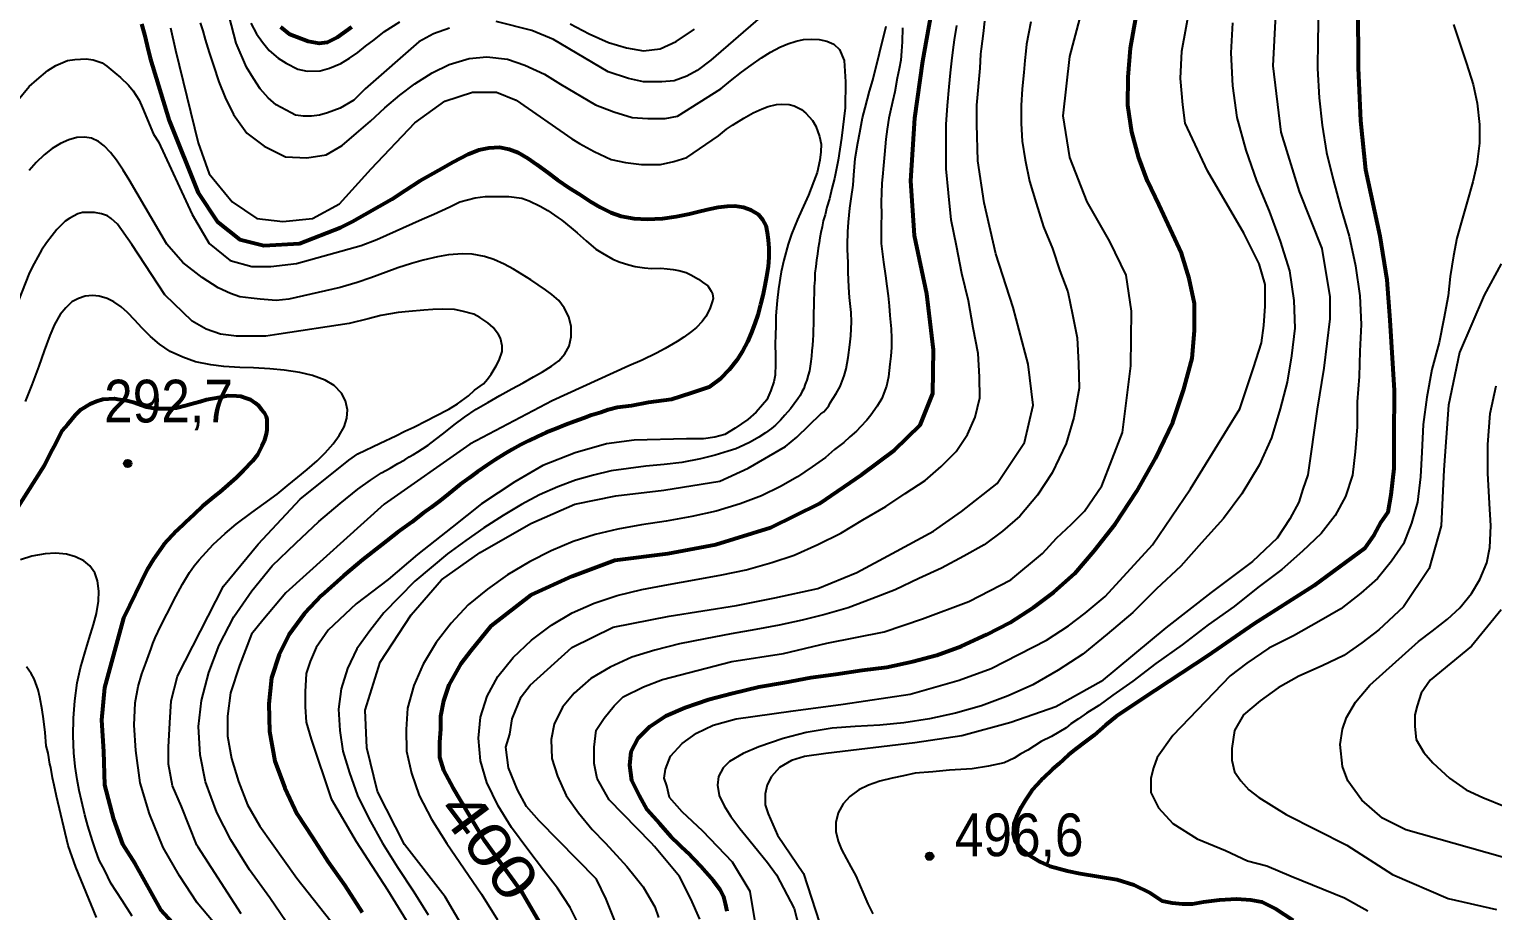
# Model space of a CAD drawing. Header units: metres. Extents: x 552626 to 559174, y 1843804 to 1852371.
# Drawn here: x 557524 to 558106, y 1845323 to 1845674 of the extents above; entities that cross this region are included whole.
import ezdxf
from ezdxf.enums import TextEntityAlignment as Align

# ---------------------------------------------------------------- set-up
doc = ezdxf.new("R2010")
doc.units = ezdxf.units.M
doc.header["$LTSCALE"] = 6.8
for name, color, linetype, lineweight in [('1', 7, 'Continuous', 25), ('2', 7, 'Continuous', 53), ('5', 7, 'Continuous', 25)]:
    doc.layers.add(name, color=color, linetype=linetype, lineweight=lineweight)
doc.layers.add('4', color=7, linetype='Continuous')

msp = doc.modelspace()

# ---------------------------------------------------------------- hatches: boundary and pattern name
at = {"layer": '5'}
for points in [[(557565.07, 1845501.34, 1), (557562.07, 1845501.34, 1)], [(557884.01, 1845345.1, 1), (557881.01, 1845345.1, 1)]]:
    msp.add_hatch(color=256, dxfattribs=at).paths.add_polyline_path(points)

# ---------------------------------------------------------------- linework, layer by layer
at = {"layer": '1'}
for points in [[(557813.7, 1845315.8), (557811.12, 1845331.1), (557804.09, 1845342.76), (557792.31, 1845355.08), (557784.12, 1845362.78), (557779, 1845368.43), (557777.98, 1845373.05), (557776.95, 1845376.13), (557777.46, 1845379.73), (557779.51, 1845384.86), (557784.12, 1845389.99), (557789.75, 1845394.1), (557796.41, 1845397.18), (557805.62, 1845399.75), (557827.3, 1845402.82), (557848.1, 1845405.64), (557874.74, 1845409.51), (557894.2, 1845415.15), (557907, 1845419.78), (557929.02, 1845431.07), (557937.72, 1845436.72), (557944.38, 1845441.86), (557952.33, 1845448.49), (557971.11, 1845468.93), (557986.26, 1845491.24), (558005.85, 1845523.08), (558011.37, 1845539.4), (558014.54, 1845549.4), (558015.45, 1845556.23), (558015.9, 1845563.96), (558015.9, 1845569.42), (558015.9, 1845572.6), (558013.63, 1845580.79), (558007.47, 1845592.98), (557993.06, 1845617.79), (557984.15, 1845636.74), (557983.24, 1845644.02), (557982.34, 1845654.48), (557982.79, 1845665.4), (557993.29, 1845722.61)], [(557691.58, 1845674.52), (557685.23, 1845672.24), (557679.33, 1845669.06), (557658.01, 1845650.41), (557653.48, 1845645.86), (557648.03, 1845642.67), (557643.04, 1845640.85), (557639.87, 1845639.94), (557636.69, 1845639.49), (557633.52, 1845639.49), (557630.34, 1845639.94), (557628.53, 1845640.85), (557622.63, 1845644.04), (557619.46, 1845646.77), (557616.28, 1845650.41), (557613.56, 1845654.5), (557610.84, 1845659.05), (557606.76, 1845668.6), (557599.13, 1845697.85)], [(557749.05, 1845381.99), (557749.05, 1845388.42), (557749.85, 1845395.25), (557753.05, 1845400.07), (557757.06, 1845404.89), (557760.66, 1845408.51), (557768.68, 1845412.52), (557776.29, 1845415.34), (557803.88, 1845422.58), (557824.37, 1845425.81), (557841.59, 1845429.86), (557864.48, 1845434.36), (557879.62, 1845439.55), (557898.16, 1845446.5), (557914.81, 1845455.05), (557927.34, 1845465.55), (557932.94, 1845471.57), (557938.95, 1845477.2), (557944.16, 1845482.42), (557950.97, 1845492.46), (557959.24, 1845513.72), (557962.53, 1845540.18), (557962.83, 1845562), (557960.74, 1845576.21), (557954.25, 1845589.69), (557945.19, 1845605.5), (557938.33, 1845623.03), (557935.68, 1845639.63), (557938.21, 1845663.31), (557944.54, 1845686.85)], [(557592.45, 1845676.62), (557593.4, 1845673.49), (557594.39, 1845670.01), (557596, 1845664.84), (557597.75, 1845659.73), (557599.85, 1845653.13), (557602.4, 1845646.9), (557605.63, 1845640.17), (557611, 1845632.82), (557617.85, 1845627.63), (557626.31, 1845623.33), (557634.81, 1845622.89), (557642.46, 1845624.18), (557648.92, 1845627.85), (557654.63, 1845632.7), (557660.2, 1845637.53)], [(557612.52, 1845676.46), (557614.77, 1845672.32), (557617.22, 1845668.93), (557619.89, 1845665.67), (557623.41, 1845662.59), (557626.63, 1845660.55), (557631.3, 1845658.23), (557635, 1845657.47), (557640.16, 1845657.61), (557643.89, 1845658.57), (557648.37, 1845660.45), (557651.79, 1845662.57), (557655.09, 1845664.9), (557658.09, 1845667.39), (557661.56, 1845669.93), (557665.76, 1845673.24), (557671.74, 1845677.12)], [(557815.19, 1845678.91), (557795.45, 1845661.77), (557790.01, 1845657.68), (557785.93, 1845655.4), (557780.94, 1845653.58), (557775.95, 1845653.13), (557768.69, 1845653.13), (557762.79, 1845654.49), (557754.63, 1845657.22), (557732.86, 1845669.96), (557724.24, 1845673.6), (557710.18, 1845677.25)], [(557761.47, 1845309.17), (557753.88, 1845327.97), (557749.98, 1845335.93), (557727.28, 1845359.19), (557722.16, 1845364.84), (557718.58, 1845371.52), (557715, 1845380.24), (557713.97, 1845388.46), (557715.51, 1845393.59), (557716.53, 1845399.76), (557720.12, 1845408.49), (557723.7, 1845413.11), (557740.27, 1845428.16), (557756.68, 1845436.2), (557778.96, 1845440.62), (557805.66, 1845444.89), (557820.94, 1845447.95), (557837.99, 1845451.58), (557853.61, 1845457.92), (557867.63, 1845465.56), (557884.06, 1845474.39), (557895.18, 1845482.2), (557909.35, 1845493.39), (557920.24, 1845509.71), (557923.74, 1845524.58), (557921.7, 1845540.87), (557915.75, 1845563.4), (557908.85, 1845584.79), (557904.25, 1845605.03), (557901.71, 1845621.78), (557901.25, 1845636.29), (557901.3, 1845643.84), (557902.65, 1845658.68), (557902.91, 1845664.23), (557903.13, 1845666.26), (557903.88, 1845672.44), (557904.42, 1845677.26)], [(557922.73, 1845677.1), (557921.85, 1845672.33), (557921.07, 1845668.18), (557920.78, 1845665.42), (557920.41, 1845661.73), (557919.96, 1845656.91), (557919.38, 1845650.46), (557918.96, 1845643.71), (557918.88, 1845636.65), (557919.28, 1845629.59), (557920.53, 1845622.13), (557922.17, 1845613.6), (557924.89, 1845604.89), (557927.77, 1845595.56), (557931.35, 1845586.87), (557934.35, 1845578), (557937.43, 1845569.59), (557939.37, 1845560.62), (557941.22, 1845551.38), (557941.74, 1845541.12), (557941.98, 1845531.26), (557939.83, 1845519.6), (557936.78, 1845509.35), (557931.25, 1845497.66), (557925.36, 1845488.72), (557918.42, 1845480.34), (557911.52, 1845474.36), (557904.15, 1845469.01), (557896.09, 1845464.41), (557887.28, 1845459.68), (557878.22, 1845455.6), (557868.78, 1845451.07), (557859.49, 1845447.52), (557850.15, 1845443.9), (557840.77, 1845441.3), (557831.87, 1845438.96), (557822.69, 1845437.08), (557813.36, 1845435.3), (557803.63, 1845433.55), (557793.2, 1845431.56), (557783.04, 1845429.54), (557773.24, 1845427.04), (557764.05, 1845424.34), (557755.51, 1845420.35)], [(558020.12, 1845679.87), (558019.06, 1845659.58), (558022.24, 1845633.1), (558029.47, 1845609.5), (558038.51, 1845586.83), (558041.66, 1845567.65), (558041.66, 1845558.92), (558039.32, 1845539.29), (558036.66, 1845522.98), (558032.96, 1845496.79), (558030.91, 1845491.15), (558029.38, 1845486.01), (558025.79, 1845479.34), (558020.67, 1845471.63), (558010.94, 1845462.39), (557994.5, 1845450.04), (557976.51, 1845435.95), (557950.72, 1845414.63), (557932.67, 1845404.58), (557914.85, 1845398.26), (557895.32, 1845392.95), (557876.65, 1845390.26), (557841.19, 1845386.01), (557832.78, 1845384.81), (557827.57, 1845383.2), (557822.77, 1845380.39), (557819.56, 1845376.77)], [(558002.99, 1845676.7), (558002.35, 1845664.71), (558002.91, 1845651.63), (558004.72, 1845639.01), (558008.3, 1845626.03), (558012.47, 1845613.74), (558017.62, 1845601.69), (558021.99, 1845589.77), (558025.58, 1845577.96), (558027.39, 1845566.13), (558027.75, 1845555.19), (558026.47, 1845544.19), (558024.75, 1845533.76), (558021.95, 1845523.08), (558018.42, 1845511.52), (558013.52, 1845500.64), (558006.74, 1845489.26), (557999.39, 1845479.4), (557990.68, 1845469.73), (557982.38, 1845460.49), (557972.79, 1845451.46), (557963.38, 1845442.01), (557953.15, 1845433.5), (557943.4, 1845425.49), (557933.59, 1845419.06), (557923.62, 1845413.24), (557913.71, 1845408.9), (557903.21, 1845404.91), (557892.82, 1845401.98), (557882.5, 1845399.7), (557872.24, 1845398.12), (557862.65, 1845397.3), (557852.95, 1845396.74), (557843.8, 1845396.06)], [(558037.24, 1845682.15), (558036.95, 1845669.63), (558036.77, 1845658.44), (558037.47, 1845646.88), (558038.57, 1845635.88), (558040.35, 1845625.12), (558043.05, 1845614.34), (558045.99, 1845603.51), (558049.43, 1845591.77), (558051.94, 1845580.01), (558053.59, 1845568.06), (558054.11, 1845556.68), (558053.64, 1845546.09), (558053.3, 1845535.91), (558052.57, 1845525.89), (558052.61, 1845515.87), (558051.78, 1845506.01)], [(557580.64, 1845674.67), (557582.52, 1845665.76), (557591.62, 1845628.89), (557595.97, 1845616.59), (557605.06, 1845605.49), (557614.94, 1845598.75), (557625.22, 1845597.56), (557637.08, 1845598.75), (557647.76, 1845604.7), (557660.41, 1845618.58)], [(557701.18, 1845309.44), (557689.89, 1845328.92), (557673.68, 1845349.81), (557662.86, 1845370.81), (557658.66, 1845388.23), (557658.01, 1845403.2), (557663.97, 1845422.33), (557676.28, 1845441.08), (557688.38, 1845455.05), (557703.74, 1845465.95), (557723.84, 1845477.53), (557741.46, 1845485.1), (557757.71, 1845488.5), (557776.74, 1845490.76), (557799.13, 1845494.31), (557810.36, 1845499.5), (557825.21, 1845508.05), (557829.65, 1845511.78), (557839.25, 1845521.15), (557840.39, 1845521.96), (557842.37, 1845524.3), (557842.98, 1845525.52), (557845.37, 1845529.24), (557846.94, 1845531.91), (557848.59, 1845536.21), (557849.28, 1845539.05), (557850.05, 1845543.53), (557850.75, 1845548.56), (557851.16, 1845552.13), (557851.42, 1845557.68), (557851.32, 1845561.47), (557850.68, 1845567.38), (557850.35, 1845571.53), (557850.18, 1845577.4), (557850.17, 1845581.3), (557849.81, 1845586.49), (557849.87, 1845588.3), (557849.98, 1845593.46), (557850.26, 1845597.29), (557850.79, 1845602.97), (557851.28, 1845606.65), (557852.12, 1845612.08), (557852.38, 1845616.11), (557852.89, 1845622.64), (557853.91, 1845628.95), (557854.73, 1845633.05), (557855.81, 1845638.8), (557856.92, 1845642.84), (557858.56, 1845649.51), (557859.92, 1845653.86), (557865.27, 1845675.29)], [(557871.72, 1845674.7), (557871.59, 1845669.08), (557871.3, 1845665.34), (557871.1, 1845661.81), (557870.44, 1845658.39), (557869.61, 1845654.59), (557868.61, 1845649.26), (557867.72, 1845645.27), (557866.88, 1845641.09), (557866.29, 1845638.68), (557865.67, 1845634.41), (557865.14, 1845630.31), (557864.58, 1845624.26), (557864.14, 1845619.91), (557863.74, 1845615.43), (557863.46, 1845612.93), (557863.34, 1845609.03), (557863.25, 1845605.34), (557863.32, 1845600.17), (557863.28, 1845596.36), (557863.3, 1845592.86), (557863.24, 1845590.62), (557863.23, 1845588.81), (557864.13, 1845581.45), (557865.02, 1845576), (557865.53, 1845571.92), (557866.07, 1845568), (557866.45, 1845564.01), (557866.75, 1845560.23), (557867.19, 1845554.95), (557867.29, 1845551.14), (557867.29, 1845547.44), (557867.04, 1845544.01), (557866.75, 1845540.86), (557866.11, 1845535.87), (557865.35, 1845532.16), (557863.44, 1845527.19), (557861.7, 1845524.14), (557859.09, 1845520.55), (557857.59, 1845518.52), (557855.07, 1845515.94), (557853.4, 1845514.19), (557850.72, 1845511.89), (557848.36, 1845509.74), (557844.72, 1845506.85), (557841.09, 1845503.75), (557835.79, 1845499.95), (557830.01, 1845496.08), (557823.22, 1845492.15), (557815.63, 1845488.54), (557807.22, 1845485.31), (557797.57, 1845482.36), (557787.9, 1845480.3), (557777.68, 1845478.44), (557767.94, 1845476.97), (557758.48, 1845475.23), (557749.54, 1845473.09), (557740.77, 1845470.26), (557732.03, 1845466.59), (557723.44, 1845462.2), (557714.66, 1845457.08), (557706.69, 1845451.37), (557699.02, 1845445.05), (557692.26, 1845437.86), (557686.22, 1845430.13), (557681.04, 1845421.5), (557677.43, 1845412.96), (557674.89, 1845404.02), (557674.28, 1845395.54), (557674.45, 1845386.87), (557676.42, 1845378.14), (557679.45, 1845369.29), (557684.41, 1845359.78), (557690.49, 1845350.18), (557697.4, 1845340.03), (557704.28, 1845329.96), (557710.65, 1845319.8)], [(557739.56, 1845676.28), (557747.05, 1845672.25), (557754.85, 1845668.8), (557761.94, 1845666.75), (557768.7, 1845665.47), (557775.34, 1845666.3), (557781.72, 1845669.25), (557789, 1845674.13)], [(557768.1, 1845451.23), (557778.71, 1845453.22), (557789, 1845455.01), (557799.9, 1845457.05), (557809.51, 1845459.08), (557819.69, 1845461.91), (557828.68, 1845464.9), (557837.99, 1845469.1), (557847.17, 1845473.67), (557855.97, 1845478.94), (557865.09, 1845484.23), (557872.83, 1845489.42), (557880.72, 1845494.58), (557887.06, 1845500.15), (557893.06, 1845506.06), (557897.63, 1845512.83), (557900.69, 1845519.82), (557902.45, 1845527.52), (557902.35, 1845535.85), (557901.79, 1845545.09), (557899.84, 1845555.29), (557897.94, 1845566.04), (557895.28, 1845576.96), (557893.16, 1845587.96), (557891.08, 1845598.25), (557889.96, 1845608.96), (557889.13, 1845618.54), (557889.03, 1845627.74), (557889.15, 1845636.15), (557889.64, 1845643.82), (557890.28, 1845651.13), (557890.82, 1845656.75), (557891.32, 1845661.49), (557891.89, 1845665.96), (557892.44, 1845669.93), (557893.31, 1845675.55)], [(558090.83, 1845676.01), (558093.5, 1845668.08), (558096.06, 1845660.49), (558098.63, 1845652.16), (558100.27, 1845644.73), (558101.27, 1845636.24), (558101.18, 1845628.77), (558100.1, 1845620.33), (558098.57, 1845613.44), (558096.31, 1845605.47), (558094.43, 1845598.99), (558092.25, 1845590.95), (558090.85, 1845583.97), (558089.49, 1845575.68), (558088.81, 1845568.03), (558087.01, 1845558.91), (558085.15, 1845549.51), (558082.28, 1845538.74)], [(557660.2, 1845637.53), (557665.8, 1845642.86), (557671.75, 1845647.88), (557677.77, 1845652.44), (557684.72, 1845656.76), (557691.38, 1845660.13), (557699.34, 1845662.45), (557706.43, 1845663.13), (557714.63, 1845662.23), (557721.52, 1845659.85), (557729.33, 1845656.29), (557735.7, 1845652.28), (557749.64, 1845644.03), (557756.9, 1845641.3), (557764.15, 1845639.02), (557770.5, 1845638.57), (557777.31, 1845638.57), (557782.3, 1845639.48), (557799.43, 1845650.45), (557803.33, 1845653.55), (557807.73, 1845657), (557811.55, 1845659.86), (557815.68, 1845662.75), (557819.21, 1845664.93), (557822.94, 1845666.95), (557826.08, 1845668.34), (557829.44, 1845669.41), (557832.34, 1845669.99), (557835.64, 1845670.18), (557838.6, 1845669.97), (557841.69, 1845669.39), (557844.41, 1845668.18), (557846.73, 1845666.09), (557848.58, 1845661.68), (557849.08, 1845653.24), (557848.88, 1845642.9), (557847.46, 1845630.78), (557846.12, 1845622.04), (557844.65, 1845614.69), (557843.58, 1845610.76), (557842.63, 1845606.69), (557841.67, 1845603.38), (557840.97, 1845600.25), (557840.2, 1845597.83), (557839.76, 1845595.48), (557839.2, 1845593.29), (557838.84, 1845591.14), (557838.54, 1845589.16), (557838.18, 1845586.95), (557837.97, 1845584.75), (557837.5, 1845582.21), (557837.31, 1845579.72), (557836.92, 1845577.03), (557836.8, 1845574.44), (557836.54, 1845571.71), (557836.54, 1845569.09), (557836.4, 1845566.42), (557836.46, 1845563.88), (557836.39, 1845561.35), (557836.39, 1845558.92), (557836.32, 1845556.66), (557836.25, 1845554.48), (557836.17, 1845552.47), (557836, 1845550.39), (557835.88, 1845548.37), (557835.66, 1845546.16), (557835.53, 1845544.01), (557835.29, 1845541.94), (557835.04, 1845540.05), (557834.71, 1845538.22), (557834.24, 1845536.42), (557833.7, 1845534.54), (557833.05, 1845532.84), (557832.42, 1845531.16), (557831.7, 1845529.82), (557831, 1845528.4), (557830.14, 1845527.1), (557828.7, 1845525.07), (557827.12, 1845523.1), (557824.93, 1845520.53), (557823.14, 1845518.54), (557821.23, 1845516.65), (557819.67, 1845515.28), (557817.21, 1845513.54), (557814.59, 1845511.85), (557811.13, 1845509.89), (557808.6, 1845508.62), (557805.38, 1845507.19), (557802.45, 1845506.18), (557797.18, 1845504.6), (557791.45, 1845503.17), (557783.96, 1845501.79), (557777, 1845500.91), (557769.7, 1845500.24), (557762.76, 1845499.4), (557755.82, 1845498.37), (557748.82, 1845496.76), (557741.62, 1845494.72), (557734.7, 1845492.12), (557727.32, 1845488.88), (557720.15, 1845485.05)], [(557520.04, 1845646.06), (557524.43, 1845651.27), (557527.41, 1845654.03), (557531.8, 1845657.71), (557534.99, 1845659.63), (557539.59, 1845661.64), (557542.58, 1845662.01), (557547.02, 1845662.28), (557549.82, 1845661.97), (557553.4, 1845660.7), (557555.28, 1845659.42), (557558.46, 1845656.77), (557560.7, 1845654.86), (557563.93, 1845651.84), (557565.73, 1845649.6), (557568.1, 1845645.9), (557569.43, 1845642.83), (557573.78, 1845632.4), (557575.8, 1845629.28), (557589.25, 1845600.34), (557595.97, 1845588.84), (557604.27, 1845582.1), (557612.97, 1845579.72), (557620.48, 1845579.72), (557630.76, 1845580.91), (557656.45, 1845588.05), (557662.68, 1845590.42), (557680.75, 1845598.56), (557685.35, 1845600.56), (557691.65, 1845603.44), (557695.69, 1845605.38), (557701.75, 1845607.09)], [(557660.41, 1845618.58), (557677.8, 1845636.82), (557689.66, 1845645.54), (557700.73, 1845649.11), (557710.22, 1845649.11), (557718.13, 1845645.94), (557740.27, 1845630.47), (557743.24, 1845628.62), (557749.08, 1845625.47), (557755.9, 1845622.26), (557761.5, 1845621.06), (557767.91, 1845620.25), (557775.53, 1845620.25), (557780.73, 1845621.46), (557785.94, 1845623.06), (557798.58, 1845631.73), (557801.78, 1845634.31), (557804.05, 1845635.93), (557807.58, 1845638.08), (557808.63, 1845638.79), (557812.27, 1845640.86), (557815.88, 1845642.45), (557818.24, 1845643.32), (557821.57, 1845644.12), (557823.73, 1845644.29), (557826.7, 1845644.19), (557828.58, 1845643.57), (557831.52, 1845642.13), (557833.31, 1845640.74), (557835.96, 1845637.83), (557837.2, 1845635.52), (557838.76, 1845631.43), (557839.43, 1845628.37), (557839.24, 1845625.31), (557838.89, 1845622.03), (557837.79, 1845617.14), (557836.42, 1845613.63), (557834.35, 1845608.14), (557831.66, 1845602.29), (557829.96, 1845598.37), (557827.64, 1845592.56), (557826.24, 1845588.58), (557824.47, 1845582.18), (557823.43, 1845577.57), (557822.38, 1845570.78), (557821.9, 1845566.25), (557821.34, 1845560.1), (557821.35, 1845556.2), (557821.26, 1845552.38), (557821.12, 1845548.94), (557821.17, 1845544), (557821.17, 1845540.96), (557821.07, 1845536.47), (557820.54, 1845533.84), (557819.36, 1845530.36), (557817.72, 1845526.73), (557816.08, 1845524.62), (557813.49, 1845521.73), (557810.16, 1845518.91), (557805.23, 1845515.38), (557801.01, 1845512.91), (557797.13, 1845511.85), (557792.56, 1845511.15), (557785.87, 1845511.15), (557764.97, 1845510.62)], [(557549.14, 1845630.72), (557546.41, 1845631.12), (557543.29, 1845631.01), (557540.21, 1845630.17), (557536.9, 1845628.69), (557533.58, 1845626.63), (557530.33, 1845624.12), (557527.19, 1845621.08), (557524.39, 1845617.85)], [(557667.98, 1845499.53), (557671.07, 1845501.36), (557673.75, 1845502.85), (557675.57, 1845503.97), (557677.27, 1845504.95), (557678.91, 1845506.01), (557680.87, 1845507.19), (557683.01, 1845508.66), (557685.97, 1845510.84), (557689.24, 1845513.38), (557693.47, 1845516.76), (557697.59, 1845519.74), (557702.19, 1845522.95), (557706.76, 1845525.64), (557711.52, 1845528.36), (557716.36, 1845531.04), (557720.8, 1845533.46), (557725.02, 1845535.84), (557728.61, 1845537.86), (557732.08, 1845540.05), (557734.98, 1845542.25), (557737.41, 1845544.92), (557739.1, 1845548.08), (557739.99, 1845551.72), (557739.97, 1845555.81), (557739.02, 1845559.68), (557737.17, 1845563.31), (557734.99, 1845566.15), (557732.26, 1845568.61), (557729.75, 1845570.48), (557726.76, 1845572.47), (557723.86, 1845574.38), (557720.52, 1845576.5), (557716.98, 1845578.64), (557713.35, 1845580.59), (557709.19, 1845582.47), (557705.5, 1845583.74), (557700.61, 1845584.62), (557696.68, 1845584.77), (557691.15, 1845584.35), (557686.85, 1845583.55), (557681.1, 1845582.28), (557676.49, 1845580.91), (557670.98, 1845579.14), (557666.34, 1845577.41), (557660.31, 1845575.23), (557654.81, 1845573.36), (557648.09, 1845571.31), (557627.62, 1845566.71), (557622.63, 1845566.25), (557616.28, 1845566.71), (557612.65, 1845567.16), (557608.12, 1845567.62), (557604.49, 1845568.98), (557599.5, 1845571.26), (557593.15, 1845575.35), (557585.44, 1845581.26), (557579.09, 1845588.54), (557564.16, 1845614.14), (557561.75, 1845618.1), (557559.08, 1845622.08), (557556.75, 1845625.02), (557554.23, 1845627.74), (557551.93, 1845629.47), (557549.14, 1845630.72)], [(557701.75, 1845607.09), (557705.68, 1845607.58), (557711.58, 1845607.56), (557715.11, 1845607.52), (557720.33, 1845606.84), (557723.3, 1845605.89), (557727.67, 1845603.67), (557730.63, 1845602.05), (557734.69, 1845599.23), (557736.25, 1845598.18), (557739.96, 1845595.13), (557742.31, 1845593.14), (557745.85, 1845589.87), (557749.78, 1845586.66), (557752.36, 1845584.98), (557756.46, 1845582.64), (557758.98, 1845581.53), (557762.83, 1845580.4), (557765.38, 1845579.76), (557769.16, 1845579.19), (557771.86, 1845578.96), (557775.65, 1845579.05), (557778.15, 1845578.8), (557780.47, 1845578.51), (557782.71, 1845578.13), (557785.66, 1845577.36), (557787.59, 1845576.36), (557790.55, 1845574.74), (557792.13, 1845573.51), (557794.32, 1845571.97), (557795.62, 1845569.95), (557796.14, 1845568.87), (557796.37, 1845567), (557795.98, 1845565.62), (557795.22, 1845563.33), (557794.38, 1845561.61), (557793.47, 1845559.79), (557792.1, 1845557.81), (557789.74, 1845555.42), (557787.84, 1845553.85), (557784.7, 1845551.55), (557782.06, 1845549.89), (557777.37, 1845547.12), (557773.89, 1845545.25), (557768.15, 1845542.44), (557762.83, 1845540.16), (557732.37, 1845526.33), (557699.63, 1845509.03), (557665.51, 1845485.16), (557626.48, 1845449.89), (557617.26, 1845439.04), (557612.85, 1845433.42), (557608.05, 1845420.96), (557604.44, 1845410.12), (557603.24, 1845400.88), (557603.24, 1845392.84), (557604.84, 1845384), (557607.65, 1845374.76), (557611.25, 1845365.52), (557616.06, 1845357.09), (557630.88, 1845336.36), (557648.91, 1845313.54)], [(557584.95, 1845364.83), (557581.36, 1845373.05), (557579.83, 1845381.78), (557579.83, 1845388.45), (557580.34, 1845398.21), (557580.85, 1845406.94), (557583.41, 1845416.69), (557601.7, 1845452.47), (557615.49, 1845469.21), (557632.21, 1845487.2), (557651.55, 1845502.66), (557655.14, 1845505.21), (557664.04, 1845509.43), (557670.23, 1845512.39), (557673.81, 1845514.17), (557677.31, 1845515.85), (557682.51, 1845518.4), (557685.91, 1845520.16), (557691.27, 1845522.92), (557694.8, 1845525.08), (557699.16, 1845528.29), (557701.54, 1845530.49), (557705.03, 1845533.02), (557706.69, 1845534.94), (557708.17, 1845536.83), (557710.12, 1845540.22), (557711.36, 1845542.47), (557712.46, 1845545.84), (557712.45, 1845548.21), (557711.89, 1845551.19), (557711.03, 1845552.7), (557708.97, 1845555.48), (557706.84, 1845557.31), (557703.62, 1845559.47), (557701.19, 1845560.69), (557696.56, 1845561.92), (557693.53, 1845562.59), (557688.75, 1845562.75), (557684.96, 1845562.65), (557681.38, 1845562.4), (557675.36, 1845561.83), (557671.13, 1845561.4), (557664.25, 1845560.16), (557659.26, 1845558.96), (557651.7, 1845557.06), (557623.69, 1845552.76), (557618.46, 1845551.96), (557606.85, 1845551.96), (557600.44, 1845552.77), (557594.83, 1845554.77), (557589.22, 1845557.99), (557578.4, 1845568.43), (557565.18, 1845588.52), (557559.52, 1845596.6), (557556.97, 1845598.75), (557555.5, 1845599.9), (557553.21, 1845600.66), (557550.39, 1845601.17), (557548.58, 1845601.22), (557545.64, 1845601.14), (557543.71, 1845600.61), (557540.58, 1845598.99), (557538.74, 1845597.71), (557535.35, 1845594.43), (557533.47, 1845592.01)], [(557533.47, 1845592.01), (557531.25, 1845589.16), (557529.25, 1845586.15), (557526.39, 1845580.94), (557524.46, 1845577.37), (557509.32, 1845538.83)], [(558109.78, 1845580.75), (558103.12, 1845568.25), (558093.26, 1845545.51), (558088.85, 1845524.54), (558086.97, 1845498.79), (558086.02, 1845476.54), (558081.2, 1845459.57), (558071, 1845444.34), (558061.12, 1845435.18), (558054.46, 1845430.04), (558047.3, 1845424.91), (558038.59, 1845420.8), (558029.38, 1845416.69), (558021.18, 1845412.07), (558014.02, 1845406.94), (558007.36, 1845401.29), (558003.78, 1845395.13), (558002.75, 1845387.94), (558002.75, 1845383.32), (558003.78, 1845378.7), (558006.34, 1845375.1), (558009.41, 1845371.51), (558013.5, 1845368.43), (558024.26, 1845361.75), (558048.44, 1845349.52), (558066.59, 1845337.76), (558088.68, 1845328.25), (558108.01, 1845323.86)], [(557580.51, 1845545.86), (557576.22, 1845548.81), (557572.66, 1845551.8), (557569.16, 1845555.37), (557566.43, 1845558.36), (557563.51, 1845561.42), (557560.98, 1845563.66), (557558.04, 1845565.67), (557555.4, 1845566.97), (557552.29, 1845567.86), (557549.56, 1845568.15), (557546.61, 1845567.94), (557543.97, 1845567.04), (557541.41, 1845565.63), (557538.93, 1845563.31), (557536.77, 1845560.57), (557534.49, 1845556.58), (557532.58, 1845552.21), (557530.33, 1845546.2), (557528.23, 1845540.06), (557525.46, 1845532.59), (557522.73, 1845526)], [(557597.55, 1845318.94), (557591.16, 1845326.55), (557584.11, 1845337.24), (557577.65, 1845348.55), (557572.3, 1845361.91), (557568.59, 1845374.35), (557566.79, 1845387.09), (557566.09, 1845397.28), (557566.56, 1845406.08), (557567.69, 1845412.65), (557569.19, 1845417.65), (557570.76, 1845421.95), (557571.91, 1845424.88), (557572.85, 1845427.73), (557573.63, 1845429.74), (557574.52, 1845431.95), (557576.79, 1845436.71), (557579.14, 1845441.46), (557582.71, 1845448.38), (557585.36, 1845453.29), (557588.16, 1845458.03), (557590.06, 1845460.66), (557592.03, 1845462.95), (557594.82, 1845466.12), (557597.54, 1845469.05), (557602.35, 1845473.5), (557606.75, 1845477.22), (557613, 1845481.84), (557617.77, 1845485.34), (557623.07, 1845489.18), (557627.06, 1845492.43), (557631.28, 1845495.9), (557634.94, 1845498.91), (557638.87, 1845502.44), (557642.06, 1845505.53), (557645.27, 1845509.22), (557647.63, 1845512.45), (557649.66, 1845515.99), (557650.7, 1845519.32), (557651.04, 1845522.69), (557650.24, 1845526.26), (557648.64, 1845529.34), (557645.67, 1845532.4), (557642.1, 1845534.5), (557637.1, 1845536.39), (557632.04, 1845537.57), (557625.81, 1845538.53), (557620.12, 1845539.02), (557613.54, 1845539.35), (557608.21, 1845539.47), (557601.76, 1845539.9), (557596.66, 1845540.57), (557590.53, 1845541.85), (557585.56, 1845543.63), (557580.51, 1845545.86)], [(558082.28, 1845538.74), (558080.25, 1845527.69), (558078.84, 1845516.81), (558078.3, 1845505.83), (558077.8, 1845496), (558076.59, 1845485.99), (558074.18, 1845477.64), (558071.01, 1845469.36), (558066.21, 1845462.47), (558060.58, 1845455.56), (558054, 1845449.79), (558046.1, 1845443.58), (558037.33, 1845438.54), (558027.24, 1845432.72), (558017.42, 1845427.88), (558008.68, 1845421.84), (558002.08, 1845416.88), (557979.19, 1845393.08), (557973.05, 1845384.35), (557971.51, 1845380.24), (557970.49, 1845376.13), (557970.49, 1845370.48), (557973.56, 1845364.32), (557979.19, 1845358.16), (557988.92, 1845352), (558000.18, 1845347.38), (558008.89, 1845343.27), (558016.57, 1845341.22), (558026.29, 1845337.11), (558047.49, 1845328.55), (558056.78, 1845323.36)], [(558110.37, 1845344.68), (558071.87, 1845355.59), (558062.66, 1845360.21), (558054.46, 1845367.4), (558048.83, 1845375.1), (558046.78, 1845380.75), (558045.76, 1845389.48), (558046.78, 1845395.64), (558048.32, 1845400.26), (558051.9, 1845406.42), (558057.54, 1845413.1), (558076.96, 1845430.57), (558082.38, 1845434.65), (558088.42, 1845439.41), (558093.32, 1845443.9), (558098.07, 1845449.66), (558101.32, 1845455.15), (558104.07, 1845461.79), (558105.32, 1845467.89), (558105.72, 1845476.5), (558105.22, 1845485.39), (558104.57, 1845497.44), (558104.53, 1845508.89), (558105.48, 1845521.26), (558107.84, 1845532.22)], [(557764.97, 1845510.62), (557753.94, 1845509.11), (557741.49, 1845505.57), (557728.71, 1845500.49), (557717.56, 1845493.99), (557704.35, 1845485.25), (557692.67, 1845475.95), (557678.85, 1845465.11), (557667.16, 1845455.2), (557654.38, 1845445.51), (557643.3, 1845435.03), (557638.49, 1845428.2), (557636.09, 1845422.57), (557634.49, 1845417.75), (557634.09, 1845410.52), (557634.09, 1845404.49), (557634.49, 1845398.47), (557636.49, 1845391.64), (557644.49, 1845367.89), (557654.43, 1845351.01), (557666.93, 1845331.68), (557677.45, 1845314.43)], [(558051.78, 1845506.01), (558050.7, 1845496.75), (558047.96, 1845488.23), (558043.81, 1845480.63), (558038.28, 1845473.55), (558030.78, 1845466.47), (558022.65, 1845459.22), (558013.02, 1845451.94), (558003.68, 1845444.46), (557993.35, 1845437.14), (557982.89, 1845429.19), (557972.51, 1845421.74), (557963.32, 1845414.7), (557955.39, 1845409.19), (557949.78, 1845405.07), (557944.91, 1845401.98), (557941.67, 1845399.72), (557938.68, 1845397.7), (557936.77, 1845396.15), (557933.89, 1845394.51), (557930.98, 1845392.76), (557926.94, 1845390.75), (557924.22, 1845389.05), (557921.51, 1845387.33), (557918.81, 1845385.79), (557916.08, 1845384.11), (557912.1, 1845382.28), (557905.91, 1845380.97), (557899.43, 1845379.81), (557890.38, 1845379.37), (557883.81, 1845378.67), (557876.77, 1845378.12), (557872.18, 1845377.1), (557867.61, 1845376.12), (557862.77, 1845374.93), (557858.26, 1845373.36), (557854.36, 1845371.56), (557850.72, 1845368.87), (557848.18, 1845365.93), (557846.1, 1845362.31), (557845.27, 1845358.56), (557845.19, 1845354.91), (557846.14, 1845351.07), (557847.49, 1845347.74), (557849.4, 1845344.04), (557851.18, 1845340.87), (557853.14, 1845337.24), (557854.67, 1845333.88), (557856.31, 1845329.9), (557857.91, 1845326.1), (557859.87, 1845322.24)], [(557628.65, 1845316.1), (557620.13, 1845328.55), (557612.07, 1845339.66), (557604.62, 1845351.64), (557598.97, 1845362.45), (557594.56, 1845374.71), (557592.4, 1845385.43), (557591.78, 1845396.71), (557592.86, 1845407.02), (557595.82, 1845418.2), (557599.95, 1845429.08), (557605.8, 1845440.35), (557612.96, 1845450.64), (557621.09, 1845460.62), (557630.42, 1845469.65), (557639.56, 1845478.21), (557648.07, 1845485.37), (557655.06, 1845491.1), (557660.16, 1845494.72), (557664.52, 1845497.61), (557667.98, 1845499.53)], [(557720.15, 1845485.05), (557712.9, 1845480.68), (557705.27, 1845475.8), (557698.12, 1845470.75), (557690.78, 1845465.46), (557684.24, 1845459.98), (557677.79, 1845454.54), (557671.55, 1845448.12), (557665.47, 1845441.91), (557659.81, 1845434.71), (557654.74, 1845427.6), (557650.94, 1845419.77), (557648.51, 1845411.73), (557647.43, 1845403.58), (557647.95, 1845395.14), (557649.12, 1845386.83), (557651.82, 1845378.25), (557654.92, 1845369.31), (557659.48, 1845360.06), (557664.86, 1845350.35), (557670.9, 1845340.8), (557677.36, 1845330.89), (557683.09, 1845321.83)], [(557565.39, 1845321.2), (557561.38, 1845327.44), (557556.86, 1845334.39), (557554.42, 1845339.39), (557552.16, 1845343.52), (557550.78, 1845347.66), (557549.52, 1845351.22), (557547.73, 1845357.14), (557546.52, 1845361.62), (557545.16, 1845367.21), (557544.32, 1845371.3), (557543.43, 1845375.67), (557542.62, 1845380.78), (557542.13, 1845386.19), (557541.83, 1845392.93), (557542.05, 1845400.02), (557542.52, 1845406.96), (557543.53, 1845414.12), (557544.83, 1845420.03), (557546.61, 1845426.44), (557548.26, 1845431.68), (557549.95, 1845437.25), (557551.12, 1845441.69), (557551.92, 1845446.55), (557552.05, 1845450.56), (557551.62, 1845454.67), (557550.44, 1845457.86), (557548.56, 1845460.62), (557546.06, 1845462.65), (557542.8, 1845464.2), (557539.28, 1845465.25), (557534.89, 1845465.65), (557530.69, 1845465.42), (557525.51, 1845464.44), (557520.91, 1845463.04)], [(557743.4, 1845317.02), (557739.55, 1845324.63), (557734.56, 1845332.33), (557728.94, 1845339.57), (557722.72, 1845347.82), (557716.25, 1845356.51), (557710.93, 1845365.19), (557706.41, 1845374.36), (557703.93, 1845383.06), (557703.07, 1845392.04), (557703.85, 1845400.48), (557706.57, 1845408.83), (557710.76, 1845416.62), (557716.82, 1845424.18), (557724.11, 1845431), (557732.08, 1845437.07), (557740.4, 1845441.93), (557749.08, 1845445.82), (557758.25, 1845448.77), (557768.1, 1845451.23)], [(558109.78, 1845443.13), (558097.96, 1845428.63), (558081.6, 1845415.15), (558078.02, 1845410.02), (558076.48, 1845404.88), (558075.46, 1845401.29), (558075.46, 1845396.67), (558075.97, 1845391.53), (558079.04, 1845386.4), (558082.62, 1845382.29), (558089.28, 1845376.13), (558095.94, 1845371.51), (558102.59, 1845368.43), (558111.69, 1845364.71)], [(557551.16, 1845320.66), (557542.97, 1845340.69), (557539.9, 1845349.42), (557535.23, 1845368.98), (557534.3, 1845373.42), (557533.65, 1845376.29), (557532.95, 1845380.39), (557532.6, 1845381.68), (557531.95, 1845386.07), (557531.2, 1845389.02), (557530.73, 1845394.29), (557530.14, 1845399.82), (557529.61, 1845403.28), (557528.68, 1845408.39), (557527.93, 1845411.34), (557526.35, 1845415.61), (557525.22, 1845417.85), (557523.36, 1845420.47)], [(557755.51, 1845420.35), (557747.73, 1845415.86), (557741.17, 1845409.96), (557736.47, 1845404.36), (557733.19, 1845397.63), (557732.01, 1845391.55), (557732.26, 1845384.02), (557734.46, 1845376.92), (557737.96, 1845369.22), (557742.88, 1845362.37), (557748.32, 1845355.73), (557753.42, 1845350.38), (557757.99, 1845345.46), (557762.07, 1845341.03), (557765.44, 1845336.96), (557768.62, 1845332.94), (557771.02, 1845328.84), (557773.18, 1845324.97), (557774.72, 1845320.75)], [(557843.8, 1845396.06), (557833.39, 1845394.27), (557824.22, 1845391.94), (557814.61, 1845388.56), (557808.38, 1845385.91), (557802.91, 1845382.78), (557800.34, 1845380.27), (557798.55, 1845376.85), (557798.17, 1845373.38), (557798.85, 1845369.3), (557800.76, 1845365.14), (557803.39, 1845360.85), (557806.99, 1845356.14), (557810.57, 1845351.81), (557814.63, 1845346.9), (557818.03, 1845342.66), (557821.57, 1845337.74), (557828.66, 1845324.25), (557830.71, 1845316.04)], [(557791.08, 1845320.11), (557787.48, 1845328.15), (557783.07, 1845336.99), (557773.14, 1845348.99), (557771.82, 1845350.46), (557755.05, 1845367.53), (557750.25, 1845375.97), (557749.05, 1845381.99)], [(557819.56, 1845376.77), (557817.96, 1845373.56), (557817.16, 1845369.94), (557817.16, 1845365.52), (557818.36, 1845361.91), (557821.96, 1845353.47), (557832.4, 1845338.25), (557841.88, 1845308.76)], [(557608.68, 1845322.14), (557591.56, 1845348.64), (557591.09, 1845349.43), (557584.95, 1845364.83)]]:
    msp.add_lwpolyline(points, dxfattribs=at)
at = {"layer": '2'}
for points in [[(557876.48, 1845592.05), (557874.99, 1845613.77), (557876.62, 1845638.7), (557879.85, 1845661.36), (557883.88, 1845684.35)], [(558052.82, 1845683.61), (558052.95, 1845658.73), (558053.83, 1845637.63), (558055.92, 1845618.18), (558061.58, 1845591.74), (558064.39, 1845574.46), (558065.59, 1845558.39), (558067.23, 1845530.42), (558067.15, 1845511.75), (558067.15, 1845499.29), (558065.95, 1845488.85), (558064.75, 1845482.02), (558061.94, 1845478)], [(557845.19, 1845417.52), (557855.68, 1845419.17), (557865.51, 1845420.36), (557875.81, 1845422.58), (557885.4, 1845425.14), (557895.23, 1845428.73), (557905.25, 1845433.25), (557914.49, 1845438.11), (557923.95, 1845444.13), (557931.86, 1845450.18), (557940.2, 1845457.62), (557947.98, 1845466.65), (557956.34, 1845477.2), (557964.86, 1845490.31), (557972.31, 1845503.43), (557979.28, 1845517.73), (557983.47, 1845530.55), (557986.91, 1845543.26), (557987.85, 1845554.24), (557987.9, 1845564.94), (557985.79, 1845574.94), (557982.64, 1845584.93), (557978.12, 1845594.56), (557973.68, 1845604.25), (557969.11, 1845613.73), (557965.53, 1845623.39), (557962.87, 1845633.18), (557961.3, 1845643.93), (557961.44, 1845655.04), (557962.41, 1845666.56), (557964.54, 1845678.57)], [(557569.05, 1845676.2), (557570.21, 1845671.98), (557571.32, 1845667.57), (557572.48, 1845662.59), (557580.04, 1845637.82), (557591.62, 1845609.06), (557599.13, 1845597.56), (557608.22, 1845590.42), (557617.71, 1845588.05), (557631.94, 1845588.84), (557648.15, 1845595.18), (557653.02, 1845597.64), (557668.6, 1845606.56), (557674.11, 1845610.07), (557679.72, 1845613.85), (557687.36, 1845618.01), (557693.11, 1845621.35), (557698.98, 1845624.45), (557703.24, 1845626.14), (557707.24, 1845626.98), (557711.48, 1845627.14), (557715.3, 1845626.42)], [(557652.53, 1845674.89), (557646.93, 1845670.87), (557642.92, 1845668.86), (557639.71, 1845668.46), (557635.31, 1845669.26), (557628.1, 1845672.08), (557624.49, 1845674.89)], [(557715.3, 1845626.42), (557718.91, 1845625.05), (557722.72, 1845622.79), (557726.27, 1845620.26), (557730.62, 1845617.07), (557734.56, 1845614.24), (557739.2, 1845611.05), (557743.21, 1845608.43), (557747.62, 1845605.6), (557751.42, 1845603.35), (557755.77, 1845601.21), (557759.81, 1845599.78), (557765.01, 1845598.8), (557770.17, 1845598.56), (557776.29, 1845598.87), (557781.67, 1845599.63), (557787.05, 1845600.69), (557791.21, 1845601.73), (557795.22, 1845602.7), (557798.45, 1845603.34), (557802, 1845603.75), (557805.02, 1845603.83), (557808.54, 1845603.33), (557811.42, 1845602.29), (557814.26, 1845600.52), (557816.03, 1845598.38), (557817.33, 1845596), (557817.93, 1845593.3), (557818.32, 1845590.36), (557818.54, 1845586.98), (557818.51, 1845583.26), (557818.25, 1845579.67), (557817.68, 1845575.72), (557817.01, 1845572.22), (557816.13, 1845568.12), (557815.26, 1845564.57), (557814.13, 1845560.51), (557812.98, 1845557.01), (557811.56, 1845553.22), (557810.06, 1845549.8), (557808.11, 1845546.03), (557805.88, 1845542.41), (557802.83, 1845538.56), (557799.53, 1845535.22), (557794.83, 1845531.7), (557787.68, 1845529.27), (557779.9, 1845526.83), (557770.65, 1845525.55), (557763.98, 1845524.31), (557758.21, 1845523.58), (557754.7, 1845522.66), (557751.73, 1845521.66), (557748, 1845520.51), (557745, 1845519.37), (557741.3, 1845518.08), (557737.73, 1845516.72), (557733.82, 1845515.19), (557730.07, 1845513.62), (557726.53, 1845512.06), (557722.97, 1845510.37), (557719.82, 1845508.76), (557716.45, 1845506.86), (557713.5, 1845505.15), (557709.77, 1845502.8), (557706.59, 1845500.68)], [(557732.3, 1845310.57), (557720.77, 1845330.25), (557705.54, 1845351.39), (557692.98, 1845372.35), (557689.37, 1845379.18), (557687.77, 1845384.41), (557687.77, 1845390.43), (557688.17, 1845395.65), (557688.17, 1845400.88), (557689.37, 1845406.9), (557691.38, 1845413.33), (557696.18, 1845421.77), (557700.19, 1845426.99), (557708.13, 1845436.72), (557724.05, 1845449.05), (557740.28, 1845456.45), (557757.29, 1845462.94), (557778.39, 1845465.54), (557797.48, 1845469.08), (557819.38, 1845475.82), (557838.69, 1845485.37), (557855.49, 1845496.94), (557868.48, 1845506.7), (557878.73, 1845516.57), (557883.83, 1845529.17), (557884.02, 1845546.62), (557881.37, 1845568.86), (557876.48, 1845592.05)], [(557515.83, 1845477.28), (557530.47, 1845500.51), (557532.96, 1845505.67), (557534.97, 1845509.34), (557537.57, 1845514.43), (557539.72, 1845516.98), (557542.78, 1845520.69), (557544.9, 1845522.76), (557548.7, 1845525.05), (557551.23, 1845526.12), (557553.7, 1845526.91), (557558.32, 1845527.2), (557559.6, 1845526.89), (557563.27, 1845526.4), (557565.83, 1845525.76), (557568.82, 1845524.62), (557571.11, 1845523.86), (557574.62, 1845523.16), (557577, 1845523.17), (557580.6, 1845523.24), (557583.04, 1845523.54), (557586.55, 1845524.36), (557588.94, 1845525.04), (557592.34, 1845525.95), (557594.89, 1845526.84), (557597.22, 1845527.22), (557600.95, 1845527.88), (557603.55, 1845528.39), (557606.8, 1845528.23), (557608.53, 1845528.07), (557610.82, 1845527.31), (557612.41, 1845526.75), (557614.28, 1845525.46), (557615.44, 1845524.56), (557616.8, 1845522.83), (557617.9, 1845521.63), (557618.67, 1845520.02), (557618.92, 1845518.81), (557618.92, 1845517.29), (557618.95, 1845514.72), (557618.6, 1845512.97), (557617.81, 1845510.21), (557616.92, 1845508.19), (557615.26, 1845504.75), (557613.19, 1845502.3), (557609.57, 1845498.52), (557606.69, 1845495.69), (557600.18, 1845489.93), (557598.45, 1845488.57), (557593.36, 1845484.41), (557589.96, 1845481.13), (557586.46, 1845477.93)], [(557706.59, 1845500.68), (557702.68, 1845498.01), (557699.45, 1845495.66), (557695.82, 1845492.93), (557692.95, 1845490.62), (557689.95, 1845488.2), (557687.43, 1845486.25), (557684.29, 1845483.84), (557681.07, 1845481.53), (557676.52, 1845478.05), (557671.07, 1845474), (557664.76, 1845469.08), (557656.98, 1845463.01), (557649.34, 1845456.65), (557640.61, 1845448.78), (557633.94, 1845441.68), (557627.7, 1845433.24), (557623.85, 1845425.37), (557620.8, 1845416.07), (557619.72, 1845405.73), (557619.98, 1845394.73), (557622.14, 1845382.94), (557626.12, 1845372.29), (557630.93, 1845361.86), (557637.01, 1845352.54), (557643.2, 1845342.98), (557649.87, 1845333.41), (557656.8, 1845322.65)], [(557586.46, 1845477.93), (557582.99, 1845474.55), (557577.96, 1845469.16), (557573.85, 1845463.23), (557571.32, 1845459.11), (557561.91, 1845439.8), (557554.36, 1845412.13), (557553.16, 1845399.27), (557553.96, 1845386.82), (557554.36, 1845373.56), (557557.97, 1845359.9), (557561.57, 1845349.86), (557566.38, 1845342.22), (557576.68, 1845323.85), (557586.17, 1845313.54)], [(558061.94, 1845478), (558059.14, 1845472.78), (558055.53, 1845467.55), (558035.35, 1845452.69), (558011.55, 1845437.57), (557993.17, 1845424.88), (557967.21, 1845407.76), (557956.66, 1845400.66), (557952.44, 1845397.18), (557948, 1845393.21), (557944.78, 1845390.81), (557940.35, 1845387.5), (557937.76, 1845385.46), (557933.93, 1845381.85), (557931.44, 1845379.73), (557927.54, 1845376.01), (557925.47, 1845373.57), (557923.11, 1845371.18), (557920.56, 1845367.25), (557918.89, 1845364.67), (557917.11, 1845360.65), (557916.02, 1845357.94), (557915.77, 1845353.92), (557916.39, 1845351.24), (557919, 1845347.87), (557921.73, 1845345.74), (557926.46, 1845342.91), (557930.29, 1845341.11), (557937.27, 1845339.23), (557942.43, 1845338.26), (557956.95, 1845335.78), (557963.76, 1845333.77), (557970.17, 1845330.56), (557974.98, 1845327.34), (557978.98, 1845326.54), (557982.99, 1845326.14), (557987, 1845326.14), (557991.4, 1845326.94), (557997.81, 1845327.74), (558004.62, 1845328.15), (558010.23, 1845327.74), (558014.64, 1845326.94), (558020.25, 1845324.13), (558027.06, 1845319.71)], [(557801.97, 1845323.17), (557801.28, 1845326.31), (557800.73, 1845328.93), (557799.24, 1845331.7), (557796.59, 1845335.26), (557791.55, 1845340.97), (557786.27, 1845346.58), (557779.78, 1845352.83), (557775.26, 1845357.92), (557770.24, 1845363.5), (557767.16, 1845369.17), (557764.06, 1845375.21), (557763.23, 1845381.3), (557763.79, 1845386.73), (557766.54, 1845392.06), (557771.17, 1845396.64), (557777.59, 1845400.89), (557785.34, 1845404.28), (557794.54, 1845407.51), (557804.27, 1845409.98), (557814.65, 1845412.46), (557824.82, 1845414.26), (557835.24, 1845416.24), (557845.19, 1845417.52)]]:
    msp.add_lwpolyline(points, dxfattribs=at)
at = {"layer": '5'}
for centre in [(557563.57, 1845501.34), (557882.51, 1845345.1)]:
    msp.add_circle(centre, 1.5, dxfattribs=at)

# ---------------------------------------------------------------- texts
at = {"layer": '4', "width": 1.25}
msp.add_text('400', height=17, rotation=306.854, dxfattribs=at).set_placement((557700.62, 1845344.43), align=Align.CENTER)
at = {"layer": '5', "width": 0.9}
for s, p in [('292,7', (557554.18, 1845517.67)), ('496,6', (557892.51, 1845345.1))]:
    msp.add_text(s, height=17, dxfattribs=at).set_placement(p)

doc.saveas('drawing.dxf')
